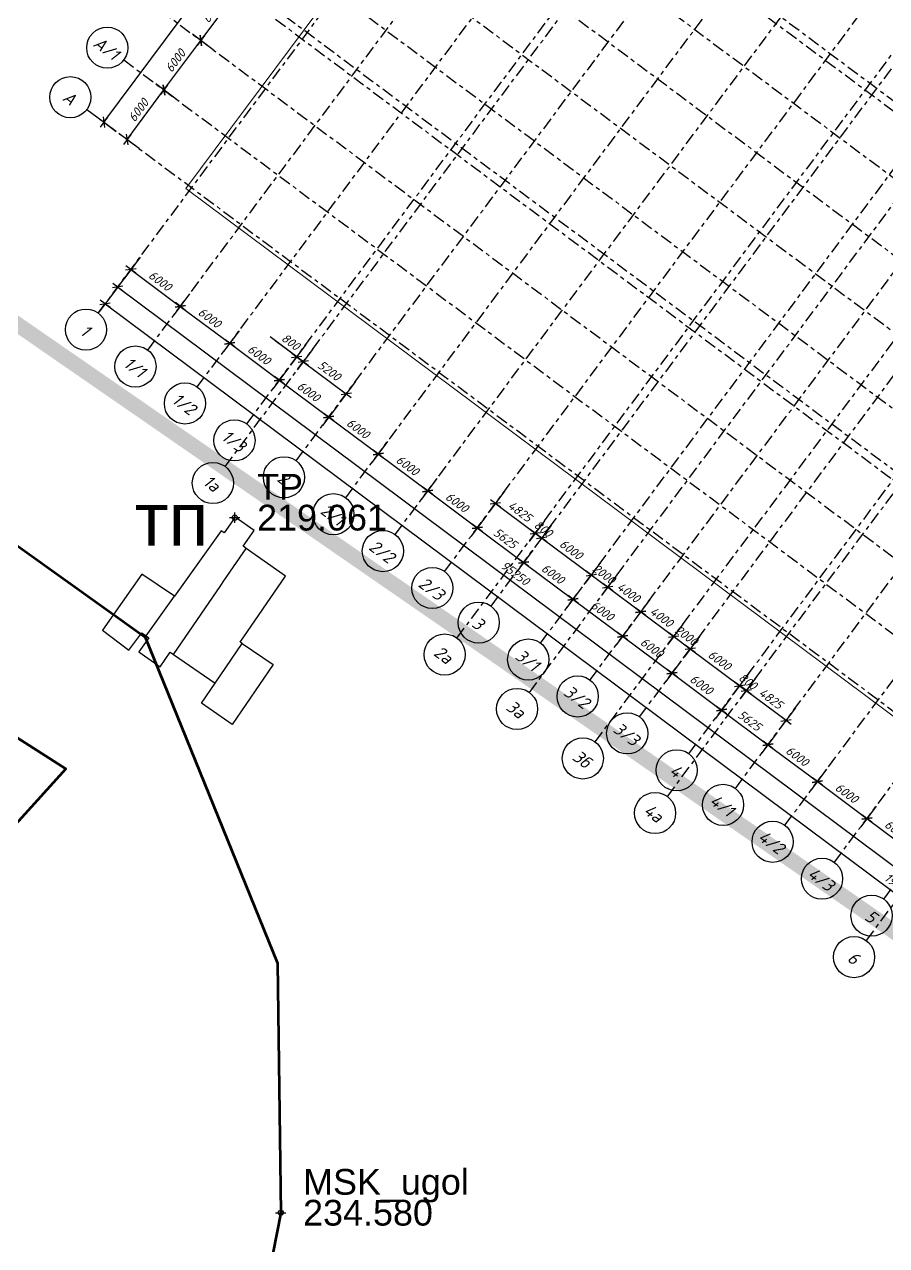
# Model space of a CAD drawing. Header units: metres. Extents: x -21579 to -20728, y 37830 to 38519.
# Drawn here: x -21237 to -21153.2, y 37922.3 to 38041 of the extents above; entities that cross this region are included whole.
import ezdxf

# ---------------------------------------------------------------- set-up
doc = ezdxf.new("R2010")
doc.units = ezdxf.units.M
doc.header["$PDMODE"] = 34
doc.header["$PDSIZE"] = 0.5
doc.linetypes.add('DXK_LINE_DOT3', pattern=[5.9187, 2.979, -0.9799, 0.9799, -0.9799])
doc.linetypes.add('HIDDEN', pattern=[0.375, 0.25, -0.125])
for name, color, linetype in [('19', 7, 'Continuous'), ('2', 7, 'Continuous'), ('_ГП_граница Эт.1', 212, 'Continuous'), ('Номер', 7, 'Continuous'), ('Отметка', 7, 'Continuous'), ('Пикет', 7, 'Continuous')]:
    doc.layers.add(name, color=color, linetype=linetype)
for name, color, linetype, lineweight in [('Здания', 7, 'Continuous', 25), ('ка', 7, 'Continuous', 30), ('Ограды', 7, 'Continuous', 25)]:
    doc.layers.add(name, color=color, linetype=linetype, lineweight=lineweight)
doc.styles.add('ISOCPEUR Italic', font='isocpeui.ttf', dxfattribs={"height": 0.2})
doc.styles.get("Standard").update_dxf_attribs({"font": 'arial.ttf'})

# ---------------------------------------------------------------- blocks, each defined once
blk = doc.blocks.new('GridLine-277607308-22180 - 1519')
at = {"layer": '2', "color": 8, "linetype": 'DXK_LINE_DOT3'}
blk.add_line((1143.21, 45), (1656.73, 45), dxfattribs=at)
blk = doc.blocks.new('GridLine-277607308-22142 - 1519')
at = {"layer": '2', "color": 8, "linetype": 'DXK_LINE_DOT3'}
blk.add_line((1205, -37.99), (1205, 181.56), dxfattribs=at)
at = {"layer": '2', "color": 8, "linetype": 'Continuous'}
blk.add_circle((1205, -42.99), 5, dxfattribs=at)
at = {"layer": '2', "color": 8, "linetype": 'Continuous', "style": 'ISOCPEUR Italic'}
blk.add_text('1/2', height=3.008, dxfattribs=at).set_placement((1202.04, -44.74))
blk = doc.blocks.new('GridLine-277607308-22140 - 1519')
at = {"layer": '2', "color": 8, "linetype": 'DXK_LINE_DOT3'}
blk.add_line((1175, -37.99), (1175, 181.56), dxfattribs=at)
at = {"layer": '2', "color": 8, "linetype": 'Continuous'}
blk.add_circle((1175, -42.99), 5, dxfattribs=at)
at = {"layer": '2', "color": 8, "linetype": 'Continuous', "style": 'ISOCPEUR Italic'}
blk.add_text('1', height=3.01, dxfattribs=at).set_placement((1174.22, -44.74))
blk = doc.blocks.new('GridLine-277607308-22144 - 1519')
at = {"layer": '2', "color": 8, "linetype": 'DXK_LINE_DOT3'}
blk.add_line((1222, -49.43), (1222, 181.56), dxfattribs=at)
at = {"layer": '2', "color": 8, "linetype": 'Continuous'}
blk.add_circle((1222, -54.43), 5, dxfattribs=at)
at = {"layer": '2', "color": 8, "linetype": 'Continuous', "style": 'ISOCPEUR Italic'}
blk.add_text('1а', height=3.008, dxfattribs=at).set_placement((1219.98, -56.18))
blk = doc.blocks.new('GridLine-277607308-22148 - 1519')
at = {"layer": '2', "color": 8, "linetype": 'DXK_LINE_DOT3'}
blk.add_line((1280, -37.99), (1280, 181.56), dxfattribs=at)
at = {"layer": '2', "color": 8, "linetype": 'Continuous'}
blk.add_circle((1280, -42.99), 5, dxfattribs=at)
at = {"layer": '2', "color": 8, "linetype": 'Continuous', "style": 'ISOCPEUR Italic'}
blk.add_text('2/3', height=3.008, dxfattribs=at).set_placement((1276.73, -44.74))
blk = doc.blocks.new('GridLine-277607308-22152 - 1519')
at = {"layer": '2', "color": 8, "linetype": 'DXK_LINE_DOT3'}
blk.add_line((1314.06, -49.23), (1314.06, 181.56), dxfattribs=at)
at = {"layer": '2', "color": 8, "linetype": 'Continuous'}
blk.add_circle((1314.06, -54.23), 5, dxfattribs=at)
at = {"layer": '2', "color": 8, "linetype": 'Continuous', "style": 'ISOCPEUR Italic'}
blk.add_text('3а', height=3.008, dxfattribs=at).set_placement((1311.73, -55.98))
blk = doc.blocks.new('GridLine-277607308-22156 - 1519')
at = {"layer": '2', "color": 8, "linetype": 'DXK_LINE_DOT3'}
blk.add_line((1354.06, -37.99), (1354.06, 181.56), dxfattribs=at)
at = {"layer": '2', "color": 8, "linetype": 'Continuous'}
blk.add_circle((1354.06, -42.99), 5, dxfattribs=at)
at = {"layer": '2', "color": 8, "linetype": 'Continuous', "style": 'ISOCPEUR Italic'}
blk.add_text('4', height=3.01, dxfattribs=at).set_placement((1352.82, -44.74))
blk = doc.blocks.new('GridLine-277607308-22184 - 1519')
at = {"layer": '2', "color": 8, "linetype": 'DXK_LINE_DOT3'}
blk.add_line((1143.21, 88.88), (1656.73, 88.88), dxfattribs=at)
blk = doc.blocks.new('GridLine-277607308-22160 - 1519')
at = {"layer": '2', "color": 8, "linetype": 'DXK_LINE_DOT3'}
blk.add_line((1398.13, -37.99), (1398.13, 181.56), dxfattribs=at)
at = {"layer": '2', "color": 8, "linetype": 'Continuous'}
blk.add_circle((1398.13, -42.99), 5, dxfattribs=at)
at = {"layer": '2', "color": 8, "linetype": 'Continuous', "style": 'ISOCPEUR Italic'}
blk.add_text('4/3', height=3.008, dxfattribs=at).set_placement((1394.7, -44.74))
blk = doc.blocks.new('GridLine-277607308-22177 - 1519')
at = {"layer": '2', "color": 8, "linetype": 'DXK_LINE_DOT3'}
blk.add_line((1143.21, 0), (1656.73, 0), dxfattribs=at)
at = {"layer": '2', "color": 8, "linetype": 'Continuous'}
blk.add_circle((1138.21, 0), 5, dxfattribs=at)
at = {"layer": '2', "color": 8, "linetype": 'Continuous', "style": 'ISOCPEUR Italic'}
blk.add_text('А', height=3.01, dxfattribs=at).set_placement((1136.81, -1.75))
blk = doc.blocks.new('GridLine-277607308-22181 - 1519')
at = {"layer": '2', "color": 8, "linetype": 'DXK_LINE_DOT3'}
blk.add_line((1132.78, 47), (1656.73, 47), dxfattribs=at)
blk = doc.blocks.new('GridLine-277607308-22185 - 1519')
at = {"layer": '2', "color": 8, "linetype": 'DXK_LINE_DOT3'}
blk.add_line((1143.21, 103.88), (1656.73, 103.88), dxfattribs=at)
blk = doc.blocks.new('GridLine-277607308-22141 - 1519')
at = {"layer": '2', "color": 8, "linetype": 'DXK_LINE_DOT3'}
blk.add_line((1190, -37.99), (1190, 181.56), dxfattribs=at)
at = {"layer": '2', "color": 8, "linetype": 'Continuous'}
blk.add_circle((1190, -42.99), 5, dxfattribs=at)
at = {"layer": '2', "color": 8, "linetype": 'Continuous', "style": 'ISOCPEUR Italic'}
blk.add_text('1/1', height=3.008, dxfattribs=at).set_placement((1187.35, -44.74))
blk = doc.blocks.new('GridLine-277607308-22143 - 1519')
at = {"layer": '2', "color": 8, "linetype": 'DXK_LINE_DOT3'}
blk.add_line((1220, -37.99), (1220, 181.56), dxfattribs=at)
at = {"layer": '2', "color": 8, "linetype": 'Continuous'}
blk.add_circle((1220, -42.99), 5, dxfattribs=at)
at = {"layer": '2', "color": 8, "linetype": 'Continuous', "style": 'ISOCPEUR Italic'}
blk.add_text('1/3', height=3.008, dxfattribs=at).set_placement((1217.04, -44.74))
blk = doc.blocks.new('GridLine-277607308-22145 - 1519')
at = {"layer": '2', "color": 8, "linetype": 'DXK_LINE_DOT3'}
blk.add_line((1235, -37.99), (1235, 181.56), dxfattribs=at)
at = {"layer": '2', "color": 8, "linetype": 'Continuous'}
blk.add_circle((1235, -42.99), 5, dxfattribs=at)
at = {"layer": '2', "color": 8, "linetype": 'Continuous', "style": 'ISOCPEUR Italic'}
blk.add_text('2', height=3.01, dxfattribs=at).set_placement((1233.91, -44.74))
blk = doc.blocks.new('GridLine-277607308-22146 - 1519')
at = {"layer": '2', "color": 8, "linetype": 'DXK_LINE_DOT3'}
blk.add_line((1250, -37.99), (1250, 181.56), dxfattribs=at)
at = {"layer": '2', "color": 8, "linetype": 'Continuous'}
blk.add_circle((1250, -42.99), 5, dxfattribs=at)
at = {"layer": '2', "color": 8, "linetype": 'Continuous', "style": 'ISOCPEUR Italic'}
blk.add_text('2/1', height=3.008, dxfattribs=at).set_placement((1247.04, -44.74))
blk = doc.blocks.new('GridLine-277607308-22147 - 1519')
at = {"layer": '2', "color": 8, "linetype": 'DXK_LINE_DOT3'}
blk.add_line((1265, -37.99), (1265, 181.56), dxfattribs=at)
at = {"layer": '2', "color": 8, "linetype": 'Continuous'}
blk.add_circle((1265, -42.99), 5, dxfattribs=at)
at = {"layer": '2', "color": 8, "linetype": 'Continuous', "style": 'ISOCPEUR Italic'}
blk.add_text('2/2', height=3.008, dxfattribs=at).set_placement((1261.73, -44.74))
blk = doc.blocks.new('GridLine-277607308-22149 - 1519')
at = {"layer": '2', "color": 8, "linetype": 'DXK_LINE_DOT3'}
blk.add_line((1292.06, -49.15), (1292.06, 181.56), dxfattribs=at)
at = {"layer": '2', "color": 8, "linetype": 'Continuous'}
blk.add_circle((1292.06, -54.15), 5, dxfattribs=at)
at = {"layer": '2', "color": 8, "linetype": 'Continuous', "style": 'ISOCPEUR Italic'}
blk.add_text('2а', height=3.008, dxfattribs=at).set_placement((1289.73, -55.9))
blk = doc.blocks.new('GridLine-277607308-22150 - 1519')
at = {"layer": '2', "color": 8, "linetype": 'DXK_LINE_DOT3'}
blk.add_line((1294.06, -37.99), (1294.06, 181.56), dxfattribs=at)
at = {"layer": '2', "color": 8, "linetype": 'Continuous'}
blk.add_circle((1294.06, -42.99), 5, dxfattribs=at)
at = {"layer": '2', "color": 8, "linetype": 'Continuous', "style": 'ISOCPEUR Italic'}
blk.add_text('3', height=3.01, dxfattribs=at).set_placement((1292.97, -44.74))
blk = doc.blocks.new('GridLine-277607308-22151 - 1519')
at = {"layer": '2', "color": 8, "linetype": 'DXK_LINE_DOT3'}
blk.add_line((1309.06, -37.99), (1309.06, 181.56), dxfattribs=at)
at = {"layer": '2', "color": 8, "linetype": 'Continuous'}
blk.add_circle((1309.06, -42.99), 5, dxfattribs=at)
at = {"layer": '2', "color": 8, "linetype": 'Continuous', "style": 'ISOCPEUR Italic'}
blk.add_text('3/1', height=3.008, dxfattribs=at).set_placement((1306.1, -44.74))
blk = doc.blocks.new('GridLine-277607308-22153 - 1519')
at = {"layer": '2', "color": 8, "linetype": 'DXK_LINE_DOT3'}
blk.add_line((1324.06, -37.99), (1324.06, 181.56), dxfattribs=at)
at = {"layer": '2', "color": 8, "linetype": 'Continuous'}
blk.add_circle((1324.06, -42.99), 5, dxfattribs=at)
at = {"layer": '2', "color": 8, "linetype": 'Continuous', "style": 'ISOCPEUR Italic'}
blk.add_text('3/2', height=3.008, dxfattribs=at).set_placement((1320.79, -44.74))
blk = doc.blocks.new('GridLine-277607308-22154 - 1519')
at = {"layer": '2', "color": 8, "linetype": 'DXK_LINE_DOT3'}
blk.add_line((1334.06, -49.32), (1334.06, 181.56), dxfattribs=at)
at = {"layer": '2', "color": 8, "linetype": 'Continuous'}
blk.add_circle((1334.06, -54.32), 5, dxfattribs=at)
at = {"layer": '2', "color": 8, "linetype": 'Continuous', "style": 'ISOCPEUR Italic'}
blk.add_text('3б', height=3.008, dxfattribs=at).set_placement((1331.88, -56.07))
blk = doc.blocks.new('GridLine-277607308-22155 - 1519')
at = {"layer": '2', "color": 8, "linetype": 'DXK_LINE_DOT3'}
blk.add_line((1339.06, -37.99), (1339.06, 181.56), dxfattribs=at)
at = {"layer": '2', "color": 8, "linetype": 'Continuous'}
blk.add_circle((1339.06, -42.99), 5, dxfattribs=at)
at = {"layer": '2', "color": 8, "linetype": 'Continuous', "style": 'ISOCPEUR Italic'}
blk.add_text('3/3', height=3.008, dxfattribs=at).set_placement((1335.79, -44.74))
blk = doc.blocks.new('GridLine-277607308-22157 - 1519')
at = {"layer": '2', "color": 8, "linetype": 'DXK_LINE_DOT3'}
blk.add_line((1356.06, -49.45), (1356.06, 181.56), dxfattribs=at)
at = {"layer": '2', "color": 8, "linetype": 'Continuous'}
blk.add_circle((1356.06, -54.45), 5, dxfattribs=at)
at = {"layer": '2', "color": 8, "linetype": 'Continuous', "style": 'ISOCPEUR Italic'}
blk.add_text('4а', height=3.008, dxfattribs=at).set_placement((1353.57, -56.2))
blk = doc.blocks.new('GridLine-277607308-22158 - 1519')
at = {"layer": '2', "color": 8, "linetype": 'DXK_LINE_DOT3'}
blk.add_line((1368.13, -37.99), (1368.13, 181.56), dxfattribs=at)
at = {"layer": '2', "color": 8, "linetype": 'Continuous'}
blk.add_circle((1368.13, -42.99), 5, dxfattribs=at)
at = {"layer": '2', "color": 8, "linetype": 'Continuous', "style": 'ISOCPEUR Italic'}
blk.add_text('4/1', height=3.008, dxfattribs=at).set_placement((1365.01, -44.74))
blk = doc.blocks.new('GridLine-277607308-22159 - 1519')
at = {"layer": '2', "color": 8, "linetype": 'DXK_LINE_DOT3'}
blk.add_line((1383.13, -37.99), (1383.13, 181.56), dxfattribs=at)
at = {"layer": '2', "color": 8, "linetype": 'Continuous'}
blk.add_circle((1383.13, -42.99), 5, dxfattribs=at)
at = {"layer": '2', "color": 8, "linetype": 'Continuous', "style": 'ISOCPEUR Italic'}
blk.add_text('4/2', height=3.008, dxfattribs=at).set_placement((1379.7, -44.74))
blk = doc.blocks.new('GridLine-277607308-22161 - 1519')
at = {"layer": '2', "color": 8, "linetype": 'DXK_LINE_DOT3'}
blk.add_line((1413.13, -37.99), (1413.13, 181.56), dxfattribs=at)
at = {"layer": '2', "color": 8, "linetype": 'Continuous'}
blk.add_circle((1413.13, -42.99), 5, dxfattribs=at)
at = {"layer": '2', "color": 8, "linetype": 'Continuous', "style": 'ISOCPEUR Italic'}
blk.add_text('5', height=3.01, dxfattribs=at).set_placement((1412.03, -44.74))
blk = doc.blocks.new('GridLine-277607308-22162 - 1519')
at = {"layer": '2', "color": 8, "linetype": 'DXK_LINE_DOT3'}
blk.add_line((1415.75, -48.6), (1415.75, 181.56), dxfattribs=at)
at = {"layer": '2', "color": 8, "linetype": 'Continuous'}
blk.add_circle((1415.75, -53.6), 5, dxfattribs=at)
at = {"layer": '2', "color": 8, "linetype": 'Continuous', "style": 'ISOCPEUR Italic'}
blk.add_text('6', height=3.01, dxfattribs=at).set_placement((1414.66, -55.35))
blk = doc.blocks.new('GridLine-277607308-22178 - 1519')
at = {"layer": '2', "color": 8, "linetype": 'DXK_LINE_DOT3'}
blk.add_line((1143.21, 15), (1656.73, 15), dxfattribs=at)
at = {"layer": '2', "color": 8, "linetype": 'Continuous'}
blk.add_circle((1138.21, 15), 5, dxfattribs=at)
at = {"layer": '2', "color": 8, "linetype": 'Continuous', "style": 'ISOCPEUR Italic'}
blk.add_text('А/1', height=3.008, dxfattribs=at).set_placement((1134.94, 13.25))
blk = doc.blocks.new('GridLine-277607308-22179 - 1519')
at = {"layer": '2', "color": 8, "linetype": 'DXK_LINE_DOT3'}
blk.add_line((1143.21, 30), (1656.73, 30), dxfattribs=at)
blk = doc.blocks.new('GridLine-277607308-22182 - 1519')
at = {"layer": '2', "color": 8, "linetype": 'DXK_LINE_DOT3'}
blk.add_line((1143.21, 58.88), (1656.73, 58.88), dxfattribs=at)
blk = doc.blocks.new('GridLine-277607308-22183 - 1519')
at = {"layer": '2', "color": 8, "linetype": 'DXK_LINE_DOT3'}
blk.add_line((1143.21, 73.88), (1656.73, 73.88), dxfattribs=at)
blk = doc.blocks.new('GridLine-277607308-22186 - 1519')
at = {"layer": '2', "color": 8, "linetype": 'DXK_LINE_DOT3'}
blk.add_line((1132.04, 116.88), (1656.73, 116.88), dxfattribs=at)
blk = doc.blocks.new('GridLine-277607308-22187 - 1519')
at = {"layer": '2', "color": 8, "linetype": 'DXK_LINE_DOT3'}
blk.add_line((1143.21, 118.88), (1656.73, 118.88), dxfattribs=at)
blk = doc.blocks.new('StraightDimension-277607308-29458 - 1519')
at = {"layer": '19', "color": 246, "linetype": 'Continuous'}
for p, q in [((1205, -21), (1205, -27.25)), ((1220, -21), (1220, -27.25)), ((1206.5, -24.75), (1203.5, -24.75)), ((1205, -24.75), (1203.5, -24.75)), ((1205.9, -23.85), (1204.1, -25.65)), ((1205, -24.75), (1220, -24.75)), ((1218.5, -24.75), (1221.5, -24.75)), ((1219.1, -25.65), (1220.9, -23.85)), ((1220, -24.75), (1221.5, -24.75))]:
    blk.add_line(p, q, dxfattribs=at)
at = {"layer": '19', "color": 246, "style": 'ISOCPEUR Italic'}
blk.add_text('6000', height=2.148, dxfattribs=at).set_placement((1209.38, -23.8))
blk = doc.blocks.new('StraightDimension-277607308-29445 - 1519')
at = {"layer": '19', "color": 246, "linetype": 'Continuous'}
for p, q in [((1398.13, -21), (1398.13, -27.25)), ((1413.13, -21), (1413.13, -27.25)), ((1399.63, -24.75), (1396.63, -24.75)), ((1398.13, -24.75), (1396.63, -24.75)), ((1399.03, -23.85), (1397.23, -25.65)), ((1398.13, -24.75), (1413.13, -24.75)), ((1411.63, -24.75), (1414.63, -24.75)), ((1412.23, -25.65), (1414.03, -23.85)), ((1413.13, -24.75), (1414.63, -24.75))]:
    blk.add_line(p, q, dxfattribs=at)
at = {"layer": '19', "color": 246, "style": 'ISOCPEUR Italic'}
blk.add_text('6000', height=2.148, dxfattribs=at).set_placement((1402.51, -23.8))
blk = doc.blocks.new('StraightDimension-277607308-29446 - 1519')
at = {"layer": '19', "color": 246, "linetype": 'Continuous'}
for p, q in [((1383.13, -21), (1383.13, -27.25)), ((1398.13, -21), (1398.13, -27.25)), ((1384.63, -24.75), (1381.63, -24.75)), ((1383.13, -24.75), (1381.63, -24.75)), ((1384.03, -23.85), (1382.23, -25.65)), ((1383.13, -24.75), (1398.13, -24.75)), ((1396.63, -24.75), (1399.63, -24.75)), ((1397.23, -25.65), (1399.03, -23.85)), ((1398.13, -24.75), (1399.63, -24.75))]:
    blk.add_line(p, q, dxfattribs=at)
at = {"layer": '19', "color": 246, "style": 'ISOCPEUR Italic'}
blk.add_text('6000', height=2.148, dxfattribs=at).set_placement((1387.51, -23.8))
blk = doc.blocks.new('StraightDimension-277607308-29448 - 1519')
at = {"layer": '19', "color": 246, "linetype": 'Continuous'}
for p, q in [((1354.06, -21), (1354.06, -27.25)), ((1368.13, -21), (1368.13, -27.25)), ((1355.56, -24.75), (1352.56, -24.75)), ((1354.06, -24.75), (1352.56, -24.75)), ((1354.96, -23.85), (1353.16, -25.65)), ((1354.06, -24.75), (1368.13, -24.75)), ((1366.63, -24.75), (1369.63, -24.75)), ((1367.23, -25.65), (1369.03, -23.85)), ((1368.13, -24.75), (1369.63, -24.75))]:
    blk.add_line(p, q, dxfattribs=at)
at = {"layer": '19', "color": 246, "style": 'ISOCPEUR Italic'}
blk.add_text('5625', height=2.148, dxfattribs=at).set_placement((1357.98, -23.8))
blk = doc.blocks.new('StraightDimension-277607308-29451 - 1519')
at = {"layer": '19', "color": 246, "linetype": 'Continuous'}
for p, q in [((1309.06, -21), (1309.06, -27.25)), ((1324.06, -21), (1324.06, -27.25)), ((1310.56, -24.75), (1307.56, -24.75)), ((1309.06, -24.75), (1307.56, -24.75)), ((1309.96, -23.85), (1308.16, -25.65)), ((1309.06, -24.75), (1324.06, -24.75)), ((1322.56, -24.75), (1325.56, -24.75)), ((1323.16, -25.65), (1324.96, -23.85)), ((1324.06, -24.75), (1325.56, -24.75))]:
    blk.add_line(p, q, dxfattribs=at)
at = {"layer": '19', "color": 246, "style": 'ISOCPEUR Italic'}
blk.add_text('6000', height=2.148, dxfattribs=at).set_placement((1313.45, -23.8))
blk = doc.blocks.new('StraightDimension-277607308-29452 - 1519')
at = {"layer": '19', "color": 246, "linetype": 'Continuous'}
for p, q in [((1294.06, -21), (1294.06, -27.25)), ((1309.06, -21), (1309.06, -27.25)), ((1295.56, -24.75), (1292.56, -24.75)), ((1294.06, -24.75), (1292.56, -24.75)), ((1294.96, -23.85), (1293.16, -25.65)), ((1294.06, -24.75), (1309.06, -24.75)), ((1307.56, -24.75), (1310.56, -24.75)), ((1308.16, -25.65), (1309.96, -23.85)), ((1309.06, -24.75), (1310.56, -24.75))]:
    blk.add_line(p, q, dxfattribs=at)
at = {"layer": '19', "color": 246, "style": 'ISOCPEUR Italic'}
blk.add_text('6000', height=2.148, dxfattribs=at).set_placement((1298.45, -23.8))
blk = doc.blocks.new('StraightDimension-277607308-29453 - 1519')
at = {"layer": '19', "color": 246, "linetype": 'Continuous'}
for p, q in [((1280, -21), (1280, -27.25)), ((1294.06, -21), (1294.06, -27.25)), ((1281.5, -24.75), (1278.5, -24.75)), ((1280, -24.75), (1278.5, -24.75)), ((1280.9, -23.85), (1279.1, -25.65)), ((1280, -24.75), (1294.06, -24.75)), ((1292.56, -24.75), (1295.56, -24.75)), ((1293.16, -25.65), (1294.96, -23.85)), ((1294.06, -24.75), (1295.56, -24.75))]:
    blk.add_line(p, q, dxfattribs=at)
at = {"layer": '19', "color": 246, "style": 'ISOCPEUR Italic'}
blk.add_text('5625', height=2.148, dxfattribs=at).set_placement((1283.92, -23.8))
blk = doc.blocks.new('StraightDimension-277607308-30964 - 1519')
at = {"layer": '19', "color": 246, "linetype": 'Continuous'}
for p, q in [((1324.06, -13.61), (1324.06, -19.86)), ((1334.06, -13.61), (1334.06, -19.86)), ((1325.56, -17.36), (1322.56, -17.36)), ((1324.06, -17.36), (1322.56, -17.36)), ((1324.96, -16.46), (1323.16, -18.26)), ((1324.06, -17.36), (1334.06, -17.36)), ((1332.56, -17.36), (1335.56, -17.36)), ((1333.16, -18.26), (1334.96, -16.46)), ((1334.06, -17.36), (1335.56, -17.36))]:
    blk.add_line(p, q, dxfattribs=at)
at = {"layer": '19', "color": 246, "style": 'ISOCPEUR Italic'}
blk.add_text('4000', height=2.148, dxfattribs=at).set_placement((1325.84, -16.41))
blk = doc.blocks.new('StraightDimension-277607308-30962 - 1519')
at = {"layer": '19', "color": 246, "linetype": 'Continuous'}
for p, q in [((1339.06, -13.61), (1339.06, -19.86)), ((1354.06, -13.61), (1354.06, -19.86)), ((1340.56, -17.36), (1337.56, -17.36)), ((1339.06, -17.36), (1337.56, -17.36)), ((1339.96, -16.46), (1338.16, -18.26)), ((1339.06, -17.36), (1354.06, -17.36)), ((1352.56, -17.36), (1355.56, -17.36)), ((1353.16, -18.26), (1354.96, -16.46)), ((1354.06, -17.36), (1355.56, -17.36))]:
    blk.add_line(p, q, dxfattribs=at)
at = {"layer": '19', "color": 246, "style": 'ISOCPEUR Italic'}
blk.add_text('6000', height=2.148, dxfattribs=at).set_placement((1343.45, -16.41))
blk = doc.blocks.new('StraightDimension-277607308-30968 - 1519')
at = {"layer": '19', "color": 246, "linetype": 'Continuous'}
for p, q in [((1292.06, -13.61), (1292.06, -19.86)), ((1294.06, -13.61), (1294.06, -19.86)), ((1290.56, -17.36), (1293.56, -17.36)), ((1292.06, -17.36), (1290.56, -17.36)), ((1291.16, -18.26), (1292.96, -16.46)), ((1292.06, -17.36), (1294.06, -17.36)), ((1295.56, -17.36), (1292.56, -17.36)), ((1294.96, -16.46), (1293.16, -18.26)), ((1294.06, -17.36), (1295.56, -17.36))]:
    blk.add_line(p, q, dxfattribs=at)
at = {"layer": '19', "color": 246, "style": 'ISOCPEUR Italic'}
blk.add_text('800', height=2.148, dxfattribs=at).set_placement((1290.73, -16.41))
blk = doc.blocks.new('StraightDimension-277607308-29459 - 1519')
at = {"layer": '19', "color": 246, "linetype": 'Continuous'}
for p, q in [((1190, -21), (1190, -27.25)), ((1205, -21), (1205, -27.25)), ((1191.5, -24.75), (1188.5, -24.75)), ((1190, -24.75), (1188.5, -24.75)), ((1190.9, -23.85), (1189.1, -25.65)), ((1190, -24.75), (1205, -24.75)), ((1203.5, -24.75), (1206.5, -24.75)), ((1204.1, -25.65), (1205.9, -23.85)), ((1205, -24.75), (1206.5, -24.75))]:
    blk.add_line(p, q, dxfattribs=at)
at = {"layer": '19', "color": 246, "style": 'ISOCPEUR Italic'}
blk.add_text('6000', height=2.148, dxfattribs=at).set_placement((1194.38, -23.8))
blk = doc.blocks.new('StraightDimension-277607308-29454 - 1519')
at = {"layer": '19', "color": 246, "linetype": 'Continuous'}
for p, q in [((1265, -21), (1265, -27.25)), ((1280, -21), (1280, -27.25)), ((1266.5, -24.75), (1263.5, -24.75)), ((1265, -24.75), (1263.5, -24.75)), ((1265.9, -23.85), (1264.1, -25.65)), ((1265, -24.75), (1280, -24.75)), ((1278.5, -24.75), (1281.5, -24.75)), ((1279.1, -25.65), (1280.9, -23.85)), ((1280, -24.75), (1281.5, -24.75))]:
    blk.add_line(p, q, dxfattribs=at)
at = {"layer": '19', "color": 246, "style": 'ISOCPEUR Italic'}
blk.add_text('6000', height=2.148, dxfattribs=at).set_placement((1269.38, -23.8))
blk = doc.blocks.new('StraightDimension-277607308-30965 - 1519')
at = {"layer": '19', "color": 246, "linetype": 'Continuous'}
for p, q in [((1314.06, -13.61), (1314.06, -19.86)), ((1324.06, -13.61), (1324.06, -19.86)), ((1315.56, -17.36), (1312.56, -17.36)), ((1314.06, -17.36), (1312.56, -17.36)), ((1314.96, -16.46), (1313.16, -18.26)), ((1314.06, -17.36), (1324.06, -17.36)), ((1322.56, -17.36), (1325.56, -17.36)), ((1323.16, -18.26), (1324.96, -16.46)), ((1324.06, -17.36), (1325.56, -17.36))]:
    blk.add_line(p, q, dxfattribs=at)
at = {"layer": '19', "color": 246, "style": 'ISOCPEUR Italic'}
blk.add_text('4000', height=2.148, dxfattribs=at).set_placement((1315.84, -16.41))
blk = doc.blocks.new('StraightDimension-277607308-30963 - 1519')
at = {"layer": '19', "color": 246, "linetype": 'Continuous'}
for p, q in [((1334.06, -13.61), (1334.06, -19.86)), ((1339.06, -13.61), (1339.06, -19.86)), ((1332.56, -17.36), (1335.56, -17.36)), ((1334.06, -17.36), (1332.56, -17.36)), ((1333.16, -18.26), (1334.96, -16.46)), ((1334.06, -17.36), (1339.06, -17.36)), ((1340.56, -17.36), (1337.56, -17.36)), ((1339.96, -16.46), (1338.16, -18.26)), ((1339.06, -17.36), (1340.56, -17.36))]:
    blk.add_line(p, q, dxfattribs=at)
at = {"layer": '19', "color": 246, "style": 'ISOCPEUR Italic'}
blk.add_text('2000', height=2.148, dxfattribs=at).set_placement((1333.45, -16.41))
blk = doc.blocks.new('StraightDimension-277607308-31095 - 1519')
at = {"layer": '19', "color": 246, "linetype": 'Continuous'}
for p, q in [((1152.1, 178.88), (1145.85, 178.88)), ((1149.25, 177.98), (1147.45, 179.78)), ((1148.35, 177.38), (1148.35, 180.38)), ((1148.35, 178.88), (1148.35, 180.38)), ((1148.35, 0), (1148.35, 178.88)), ((1152.1, 0), (1145.85, 0)), ((1147.45, 0.9), (1149.25, -0.9)), ((1148.35, 1.5), (1148.35, -1.5)), ((1148.35, 0), (1148.35, -1.5))]:
    blk.add_line(p, q, dxfattribs=at)
at = {"layer": '19', "color": 246, "style": 'ISOCPEUR Italic'}
blk.add_text('71550', height=2.148, rotation=90.0002, dxfattribs=at).set_placement((1147.4, 85.77))
blk = doc.blocks.new('StraightDimension-277607308-31102 - 1519')
at = {"layer": '19', "color": 246, "linetype": 'Continuous'}
for p, q in [((1175, -26.35), (1175, -32.6)), ((1413.13, -26.35), (1413.13, -32.6)), ((1175.9, -29.2), (1174.1, -31)), ((1412.23, -31), (1414.03, -29.2)), ((1176.5, -30.1), (1173.5, -30.1)), ((1175, -30.1), (1173.5, -30.1)), ((1175, -30.1), (1413.13, -30.1)), ((1411.63, -30.1), (1414.63, -30.1)), ((1413.13, -30.1), (1414.63, -30.1))]:
    blk.add_line(p, q, dxfattribs=at)
at = {"layer": '19', "color": 246, "style": 'ISOCPEUR Italic'}
blk.add_text('95250', height=2.148, dxfattribs=at).set_placement((1290.17, -29.15))
blk = doc.blocks.new('StraightDimension-277607308-29460 - 1519')
at = {"layer": '19', "color": 246, "linetype": 'Continuous'}
for p, q in [((1175, -21), (1175, -27.25)), ((1190, -21), (1190, -27.25)), ((1176.5, -24.75), (1173.5, -24.75)), ((1175, -24.75), (1173.5, -24.75)), ((1175.9, -23.85), (1174.1, -25.65)), ((1175, -24.75), (1190, -24.75)), ((1188.5, -24.75), (1191.5, -24.75)), ((1189.1, -25.65), (1190.9, -23.85)), ((1190, -24.75), (1191.5, -24.75))]:
    blk.add_line(p, q, dxfattribs=at)
at = {"layer": '19', "color": 246, "style": 'ISOCPEUR Italic'}
blk.add_text('6000', height=2.148, dxfattribs=at).set_placement((1179.38, -23.8))
blk = doc.blocks.new('StraightDimension-277607308-29456 - 1519')
at = {"layer": '19', "color": 246, "linetype": 'Continuous'}
for p, q in [((1235, -21), (1235, -27.25)), ((1250, -21), (1250, -27.25)), ((1236.5, -24.75), (1233.5, -24.75)), ((1235, -24.75), (1233.5, -24.75)), ((1235.9, -23.85), (1234.1, -25.65)), ((1235, -24.75), (1250, -24.75)), ((1248.5, -24.75), (1251.5, -24.75)), ((1249.1, -25.65), (1250.9, -23.85)), ((1250, -24.75), (1251.5, -24.75))]:
    blk.add_line(p, q, dxfattribs=at)
at = {"layer": '19', "color": 246, "style": 'ISOCPEUR Italic'}
blk.add_text('6000', height=2.148, dxfattribs=at).set_placement((1239.38, -23.8))
blk = doc.blocks.new('StraightDimension-277607308-29447 - 1519')
at = {"layer": '19', "color": 246, "linetype": 'Continuous'}
for p, q in [((1368.13, -21), (1368.13, -27.25)), ((1383.13, -21), (1383.13, -27.25)), ((1369.63, -24.75), (1366.63, -24.75)), ((1368.13, -24.75), (1366.63, -24.75)), ((1369.03, -23.85), (1367.23, -25.65)), ((1368.13, -24.75), (1383.13, -24.75)), ((1381.63, -24.75), (1384.63, -24.75)), ((1382.23, -25.65), (1384.03, -23.85)), ((1383.13, -24.75), (1384.63, -24.75))]:
    blk.add_line(p, q, dxfattribs=at)
at = {"layer": '19', "color": 246, "style": 'ISOCPEUR Italic'}
blk.add_text('6000', height=2.148, dxfattribs=at).set_placement((1372.51, -23.8))
blk = doc.blocks.new('StraightDimension-277607308-29449 - 1519')
at = {"layer": '19', "color": 246, "linetype": 'Continuous'}
for p, q in [((1339.06, -21), (1339.06, -27.25)), ((1354.06, -21), (1354.06, -27.25)), ((1340.56, -24.75), (1337.56, -24.75)), ((1339.06, -24.75), (1337.56, -24.75)), ((1339.96, -23.85), (1338.16, -25.65)), ((1339.06, -24.75), (1354.06, -24.75)), ((1352.56, -24.75), (1355.56, -24.75)), ((1353.16, -25.65), (1354.96, -23.85)), ((1354.06, -24.75), (1355.56, -24.75))]:
    blk.add_line(p, q, dxfattribs=at)
at = {"layer": '19', "color": 246, "style": 'ISOCPEUR Italic'}
blk.add_text('6000', height=2.148, dxfattribs=at).set_placement((1343.45, -23.8))
blk = doc.blocks.new('StraightDimension-277607308-29450 - 1519')
at = {"layer": '19', "color": 246, "linetype": 'Continuous'}
for p, q in [((1324.06, -21), (1324.06, -27.25)), ((1339.06, -21), (1339.06, -27.25)), ((1325.56, -24.75), (1322.56, -24.75)), ((1324.06, -24.75), (1322.56, -24.75)), ((1324.96, -23.85), (1323.16, -25.65)), ((1324.06, -24.75), (1339.06, -24.75)), ((1337.56, -24.75), (1340.56, -24.75)), ((1338.16, -25.65), (1339.96, -23.85)), ((1339.06, -24.75), (1340.56, -24.75))]:
    blk.add_line(p, q, dxfattribs=at)
at = {"layer": '19', "color": 246, "style": 'ISOCPEUR Italic'}
blk.add_text('6000', height=2.148, dxfattribs=at).set_placement((1328.45, -23.8))
blk = doc.blocks.new('StraightDimension-277607308-29455 - 1519')
at = {"layer": '19', "color": 246, "linetype": 'Continuous'}
for p, q in [((1250, -21), (1250, -27.25)), ((1265, -21), (1265, -27.25)), ((1251.5, -24.75), (1248.5, -24.75)), ((1250, -24.75), (1248.5, -24.75)), ((1250.9, -23.85), (1249.1, -25.65)), ((1250, -24.75), (1265, -24.75)), ((1263.5, -24.75), (1266.5, -24.75)), ((1264.1, -25.65), (1265.9, -23.85)), ((1265, -24.75), (1266.5, -24.75))]:
    blk.add_line(p, q, dxfattribs=at)
at = {"layer": '19', "color": 246, "style": 'ISOCPEUR Italic'}
blk.add_text('6000', height=2.148, dxfattribs=at).set_placement((1254.38, -23.8))
blk = doc.blocks.new('StraightDimension-277607308-29457 - 1519')
at = {"layer": '19', "color": 246, "linetype": 'Continuous'}
for p, q in [((1220, -21), (1220, -27.25)), ((1235, -21), (1235, -27.25)), ((1221.5, -24.75), (1218.5, -24.75)), ((1220, -24.75), (1218.5, -24.75)), ((1220.9, -23.85), (1219.1, -25.65)), ((1220, -24.75), (1235, -24.75)), ((1233.5, -24.75), (1236.5, -24.75)), ((1234.1, -25.65), (1235.9, -23.85)), ((1235, -24.75), (1236.5, -24.75))]:
    blk.add_line(p, q, dxfattribs=at)
at = {"layer": '19', "color": 246, "style": 'ISOCPEUR Italic'}
blk.add_text('6000', height=2.148, dxfattribs=at).set_placement((1224.38, -23.8))
blk = doc.blocks.new('StraightDimension-277607308-30881 - 1519')
at = {"layer": '19', "color": 246, "linetype": 'Continuous'}
for p, q in [((1222, -13.92), (1222, -20.17)), ((1235, -13.92), (1235, -20.17)), ((1223.5, -17.67), (1220.5, -17.67)), ((1222, -17.67), (1220.5, -17.67)), ((1222.9, -16.77), (1221.1, -18.57)), ((1222, -17.67), (1235, -17.67)), ((1233.5, -17.67), (1236.5, -17.67)), ((1234.1, -18.57), (1235.9, -16.77)), ((1235, -17.67), (1236.5, -17.67))]:
    blk.add_line(p, q, dxfattribs=at)
at = {"layer": '19', "color": 246, "style": 'ISOCPEUR Italic'}
blk.add_text('5200', height=2.148, dxfattribs=at).set_placement((1225.38, -16.72))
blk = doc.blocks.new('StraightDimension-277607308-30882 - 1519')
at = {"layer": '19', "color": 246, "linetype": 'Continuous'}
for p, q in [((1220, -13.92), (1220, -20.17)), ((1222, -13.92), (1222, -20.17)), ((1220, -17.67), (1211.95, -17.67)), ((1220, -17.67), (1213.45, -17.67)), ((1218.5, -17.67), (1221.5, -17.67)), ((1219.1, -18.57), (1220.9, -16.77)), ((1220, -17.67), (1222, -17.67)), ((1223.5, -17.67), (1220.5, -17.67)), ((1222.9, -16.77), (1221.1, -18.57)), ((1222, -17.67), (1223.5, -17.67))]:
    blk.add_line(p, q, dxfattribs=at)
at = {"layer": '19', "color": 246, "style": 'ISOCPEUR Italic'}
blk.add_text('800', height=2.148, dxfattribs=at).set_placement((1214.39, -16.72))
blk = doc.blocks.new('StraightDimension-277607308-30960 - 1519')
at = {"layer": '19', "color": 246, "linetype": 'Continuous'}
for p, q in [((1356.06, -13.61), (1356.06, -19.86)), ((1368.13, -13.61), (1368.13, -19.86)), ((1357.56, -17.36), (1354.56, -17.36)), ((1356.06, -17.36), (1354.56, -17.36)), ((1356.96, -16.46), (1355.16, -18.26)), ((1356.06, -17.36), (1368.13, -17.36)), ((1366.63, -17.36), (1369.63, -17.36)), ((1367.23, -18.26), (1369.03, -16.46)), ((1368.13, -17.36), (1369.63, -17.36))]:
    blk.add_line(p, q, dxfattribs=at)
at = {"layer": '19', "color": 246, "style": 'ISOCPEUR Italic'}
blk.add_text('4825', height=2.148, dxfattribs=at).set_placement((1358.87, -16.41))
blk = doc.blocks.new('StraightDimension-277607308-30961 - 1519')
at = {"layer": '19', "color": 246, "linetype": 'Continuous'}
for p, q in [((1354.06, -13.61), (1354.06, -19.86)), ((1356.06, -13.61), (1356.06, -19.86)), ((1352.56, -17.36), (1355.56, -17.36)), ((1354.06, -17.36), (1352.56, -17.36)), ((1353.16, -18.26), (1354.96, -16.46)), ((1354.06, -17.36), (1356.06, -17.36)), ((1357.56, -17.36), (1354.56, -17.36)), ((1356.96, -16.46), (1355.16, -18.26)), ((1356.06, -17.36), (1357.56, -17.36))]:
    blk.add_line(p, q, dxfattribs=at)
at = {"layer": '19', "color": 246, "style": 'ISOCPEUR Italic'}
blk.add_text('800', height=2.148, dxfattribs=at).set_placement((1352.73, -16.41))
blk = doc.blocks.new('StraightDimension-277607308-30966 - 1519')
at = {"layer": '19', "color": 246, "linetype": 'Continuous'}
for p, q in [((1309.06, -13.61), (1309.06, -19.86)), ((1314.06, -13.61), (1314.06, -19.86)), ((1307.56, -17.36), (1310.56, -17.36)), ((1309.06, -17.36), (1307.56, -17.36)), ((1308.16, -18.26), (1309.96, -16.46)), ((1309.06, -17.36), (1314.06, -17.36)), ((1315.56, -17.36), (1312.56, -17.36)), ((1314.96, -16.46), (1313.16, -18.26)), ((1314.06, -17.36), (1315.56, -17.36))]:
    blk.add_line(p, q, dxfattribs=at)
at = {"layer": '19', "color": 246, "style": 'ISOCPEUR Italic'}
blk.add_text('2000', height=2.148, dxfattribs=at).set_placement((1308.45, -16.41))
blk = doc.blocks.new('StraightDimension-277607308-30967 - 1519')
at = {"layer": '19', "color": 246, "linetype": 'Continuous'}
for p, q in [((1294.06, -13.61), (1294.06, -19.86)), ((1309.06, -13.61), (1309.06, -19.86)), ((1295.56, -17.36), (1292.56, -17.36)), ((1294.06, -17.36), (1292.56, -17.36)), ((1294.96, -16.46), (1293.16, -18.26)), ((1294.06, -17.36), (1309.06, -17.36)), ((1307.56, -17.36), (1310.56, -17.36)), ((1308.16, -18.26), (1309.96, -16.46)), ((1309.06, -17.36), (1310.56, -17.36))]:
    blk.add_line(p, q, dxfattribs=at)
at = {"layer": '19', "color": 246, "style": 'ISOCPEUR Italic'}
blk.add_text('6000', height=2.148, dxfattribs=at).set_placement((1298.45, -16.41))
blk = doc.blocks.new('StraightDimension-277607308-30969 - 1519')
at = {"layer": '19', "color": 246, "linetype": 'Continuous'}
for p, q in [((1280, -13.61), (1280, -19.86)), ((1292.06, -13.61), (1292.06, -19.86)), ((1281.5, -17.36), (1278.5, -17.36)), ((1280, -17.36), (1278.5, -17.36)), ((1280.9, -16.46), (1279.1, -18.26)), ((1280, -17.36), (1292.06, -17.36)), ((1290.56, -17.36), (1293.56, -17.36)), ((1291.16, -18.26), (1292.96, -16.46)), ((1292.06, -17.36), (1293.56, -17.36))]:
    blk.add_line(p, q, dxfattribs=at)
at = {"layer": '19', "color": 246, "style": 'ISOCPEUR Italic'}
blk.add_text('4825', height=2.148, dxfattribs=at).set_placement((1282.81, -16.41))
blk = doc.blocks.new('StraightDimension-277607308-31011 - 1519')
at = {"layer": '19', "color": 246, "linetype": 'Continuous'}
for p, q in [((1159.15, 45), (1152.9, 45)), ((1156.3, 44.1), (1154.5, 45.9)), ((1155.4, 43.5), (1155.4, 46.5)), ((1155.4, 45), (1155.4, 46.5)), ((1155.4, 30), (1155.4, 45)), ((1159.15, 30), (1152.9, 30)), ((1154.5, 30.9), (1156.3, 29.1)), ((1155.4, 31.5), (1155.4, 28.5)), ((1155.4, 30), (1155.4, 28.5))]:
    blk.add_line(p, q, dxfattribs=at)
at = {"layer": '19', "color": 246, "style": 'ISOCPEUR Italic'}
blk.add_text('6000', height=2.148, rotation=90.0002, dxfattribs=at).set_placement((1154.45, 34.38))
blk = doc.blocks.new('StraightDimension-277607308-31012 - 1519')
at = {"layer": '19', "color": 246, "linetype": 'Continuous'}
for p, q in [((1159.15, 30), (1152.9, 30)), ((1156.3, 29.1), (1154.5, 30.9)), ((1155.4, 28.5), (1155.4, 31.5)), ((1155.4, 30), (1155.4, 31.5)), ((1155.4, 15), (1155.4, 30)), ((1159.15, 15), (1152.9, 15)), ((1154.5, 15.9), (1156.3, 14.1)), ((1155.4, 16.5), (1155.4, 13.5)), ((1155.4, 15), (1155.4, 13.5))]:
    blk.add_line(p, q, dxfattribs=at)
at = {"layer": '19', "color": 246, "style": 'ISOCPEUR Italic'}
blk.add_text('6000', height=2.148, rotation=90.0002, dxfattribs=at).set_placement((1154.45, 19.38))
blk = doc.blocks.new('StraightDimension-277607308-31013 - 1519')
at = {"layer": '19', "color": 246, "linetype": 'Continuous'}
for p, q in [((1159.15, 15), (1152.9, 15)), ((1156.3, 14.1), (1154.5, 15.9)), ((1155.4, 13.5), (1155.4, 16.5)), ((1155.4, 15), (1155.4, 16.5)), ((1155.4, 0), (1155.4, 15)), ((1159.15, 0), (1152.9, 0)), ((1154.5, 0.9), (1156.3, -0.9)), ((1155.4, 1.5), (1155.4, -1.5)), ((1155.4, 0), (1155.4, -1.5))]:
    blk.add_line(p, q, dxfattribs=at)
at = {"layer": '19', "color": 246, "style": 'ISOCPEUR Italic'}
blk.add_text('6000', height=2.148, rotation=90.0002, dxfattribs=at).set_placement((1154.45, 4.38))
blk = doc.blocks.new('StraightDimension-277607308-31113 - 1519')
at = {"layer": '19', "color": 246, "linetype": 'Continuous'}
for p, q in [((1175, -31.45), (1175, -37.7)), ((1176.5, -35.2), (1173.5, -35.2)), ((1175, -35.2), (1173.5, -35.2)), ((1175.9, -34.3), (1174.1, -36.1)), ((1175, -35.2), (1653.88, -35.2))]:
    blk.add_line(p, q, dxfattribs=at)
at = {"layer": '19', "color": 246, "style": 'ISOCPEUR Italic'}
blk.add_text('191550', height=2.148, dxfattribs=at).set_placement((1410.21, -34.25))
blk = doc.blocks.new('34руеп')
for name in ['GridLine-277607308-22140 - 1519', 'GridLine-277607308-22141 - 1519', 'GridLine-277607308-22142 - 1519', 'GridLine-277607308-22143 - 1519', 'GridLine-277607308-22144 - 1519', 'GridLine-277607308-22145 - 1519', 'GridLine-277607308-22146 - 1519', 'GridLine-277607308-22147 - 1519', 'GridLine-277607308-22148 - 1519', 'GridLine-277607308-22149 - 1519', 'GridLine-277607308-22150 - 1519', 'GridLine-277607308-22151 - 1519', 'GridLine-277607308-22152 - 1519', 'GridLine-277607308-22153 - 1519', 'GridLine-277607308-22154 - 1519', 'GridLine-277607308-22155 - 1519', 'GridLine-277607308-22156 - 1519', 'GridLine-277607308-22157 - 1519', 'GridLine-277607308-22158 - 1519', 'GridLine-277607308-22159 - 1519', 'GridLine-277607308-22160 - 1519', 'GridLine-277607308-22161 - 1519', 'GridLine-277607308-22162 - 1519', 'StraightDimension-277607308-31095 - 1519', 'GridLine-277607308-22186 - 1519', 'GridLine-277607308-22187 - 1519', 'GridLine-277607308-22185 - 1519', 'GridLine-277607308-22184 - 1519', 'GridLine-277607308-22183 - 1519', 'GridLine-277607308-22182 - 1519', 'GridLine-277607308-22181 - 1519', 'GridLine-277607308-22180 - 1519', 'StraightDimension-277607308-31011 - 1519', 'GridLine-277607308-22179 - 1519', 'StraightDimension-277607308-31012 - 1519', 'GridLine-277607308-22178 - 1519', 'StraightDimension-277607308-31013 - 1519', 'GridLine-277607308-22177 - 1519', 'StraightDimension-277607308-30882 - 1519', 'StraightDimension-277607308-30881 - 1519', 'StraightDimension-277607308-30969 - 1519', 'StraightDimension-277607308-30968 - 1519', 'StraightDimension-277607308-30967 - 1519', 'StraightDimension-277607308-30966 - 1519', 'StraightDimension-277607308-30965 - 1519', 'StraightDimension-277607308-30964 - 1519', 'StraightDimension-277607308-30963 - 1519', 'StraightDimension-277607308-30962 - 1519', 'StraightDimension-277607308-30961 - 1519', 'StraightDimension-277607308-30960 - 1519', 'StraightDimension-277607308-29460 - 1519', 'StraightDimension-277607308-29459 - 1519', 'StraightDimension-277607308-29458 - 1519', 'StraightDimension-277607308-29457 - 1519', 'StraightDimension-277607308-29456 - 1519', 'StraightDimension-277607308-29455 - 1519', 'StraightDimension-277607308-29454 - 1519', 'StraightDimension-277607308-29453 - 1519', 'StraightDimension-277607308-29452 - 1519', 'StraightDimension-277607308-29451 - 1519', 'StraightDimension-277607308-29450 - 1519', 'StraightDimension-277607308-29449 - 1519', 'StraightDimension-277607308-29448 - 1519', 'StraightDimension-277607308-29447 - 1519', 'StraightDimension-277607308-29446 - 1519', 'StraightDimension-277607308-29445 - 1519', 'StraightDimension-277607308-31102 - 1519', 'StraightDimension-277607308-31113 - 1519']:
    blk.add_blockref(name, (0, 0))

msp = doc.modelspace()

# ---------------------------------------------------------------- linework, layer by layer
at = {"color": 4, "lineweight": 60}
msp.add_lwpolyline([(-21387.98, 38011.12), (-21334.52, 38025.83), (-21291.1, 38021.6), (-21253.19, 38001.38), (-21225.27, 37981.43), (-21212.41, 37949.76), (-21212.08, 37925.52), (-21219.66, 37886.99)], dxfattribs=at)
at = {"color": 4, "lineweight": 60, "elevation": 515.65}
msp.add_lwpolyline([(-21276.4, 37967.61), (-21259.52, 37985.6), (-21232.98, 37968.66), (-21252.04, 37947.64)], close=True, dxfattribs=at)
at = {"layer": '_ГП_граница Эт.1', "color": 5, "linetype": 'HIDDEN', "ltscale": 20, "const_width": 1.5, "flags": 128}
msp.add_lwpolyline([(-21228.62, 38311.35), (-21301.4, 38287.19), (-21301.4, 38287.19), (-21321.97, 38281.03), (-21332.51, 38077.33), (-21191.76, 37980.1), (-21129.93, 37937.21), (-21054.56, 37885), (-20994.29, 37963.94), (-21148.02, 38078.54), (-21139.93, 38089.41), (-21142.26, 38090.1), (-21192.12, 38140.42), (-21194.49, 38183.83), (-21195.01, 38221.56), (-21196.86, 38221.56), (-21197.41, 38221.56), (-21198.47, 38242.25), (-21199.06, 38255.9), (-21197.38, 38256.31), (-21198.63, 38269.96), (-21199.82, 38297.63), (-21200.85, 38297.58), (-21201.42, 38309.94), (-21200.08, 38309.98), (-21200.41, 38321.53), (-21223.33, 38313.26)], dxfattribs=at)
at = {"layer": 'Здания', "color": 7, "linetype": 'Continuous', "lineweight": 25, "flags": 128}
for points in [[(-21225.17, 37981.57), (-21224.91, 37981.39), (-21225.86, 37980), (-21223.8, 37978.56), (-21222.84, 37979.97), (-21222.52, 37979.75), (-21217.9, 37986.47), (-21217.6, 37986.91), (-21215.44, 37990.06), (-21215.75, 37990.27), (-21214.67, 37991.81), (-21216.51, 37993.1), (-21217.59, 37991.57), (-21217.88, 37991.77), (-21222.42, 37985.43)], [(-21225.17, 37981.57), (-21222.42, 37985.43), (-21225.57, 37987.56), (-21229.41, 37982.12), (-21226.85, 37980.17), (-21225.58, 37981.85), (-21225.17, 37981.57)], [(-21212.83, 37978.77), (-21216.8, 37972.96), (-21219.78, 37975.02), (-21218.46, 37976.96), (-21215.82, 37980.81), (-21212.83, 37978.77)]]:
    msp.add_lwpolyline(points, dxfattribs=at)
at = {"layer": 'ка', "lineweight": 15}
msp.add_lwpolyline([(-21178.05, 38083.03), (-21023.84, 37968.05), (-21067.09, 37910.05), (-21221.3, 38025.02)], close=True, dxfattribs=at)
at = {"layer": 'Ограды', "color": 7, "linetype": 'Continuous', "lineweight": 25, "flags": 128}
for points in [[(-21215.82, 37980.81), (-21216.04, 37980.96), (-21211.61, 37987.37), (-21215.44, 37990.06)], [(-21222.52, 37979.75), (-21218.46, 37976.96)]]:
    msp.add_lwpolyline(points, dxfattribs=at)
at = {"layer": 'Пикет', "color": 7}
for p in [(-21216.55, 37993.05, 219.06), (-21212.08, 37925.52, 234.58)]:
    msp.add_point(p, dxfattribs=at)

# ---------------------------------------------------------------- block references
at = {"xscale": 0.400000000000007, "yscale": 0.400000000000007, "zscale": 0.400000000000007, "rotation": 323.2919473761654}
msp.add_blockref('34руеп', (-21597.53, 38306.04), dxfattribs=at)

# ---------------------------------------------------------------- texts
at = {"color": 4, "lineweight": 60}
msp.add_text('тп', height=5.152, dxfattribs=at).set_placement((-21226.29, 37990.32))
at = {"layer": 'Номер', "color": 7}
for s, p in [('TP', (-21214.38, 37994.8, 219.06)), ('MSK_ugol', (-21209.91, 37927.27, 234.58))]:
    msp.add_text(s, height=2.5, dxfattribs=at).set_placement(p)
at = {"layer": 'Отметка', "color": 5}
for s, p in [('219.061', (-21214.38, 37991.8, 219.06)), ('234.580', (-21209.91, 37924.27, 234.58))]:
    msp.add_text(s, height=2.5, dxfattribs=at).set_placement(p)

doc.saveas('drawing.dxf')
